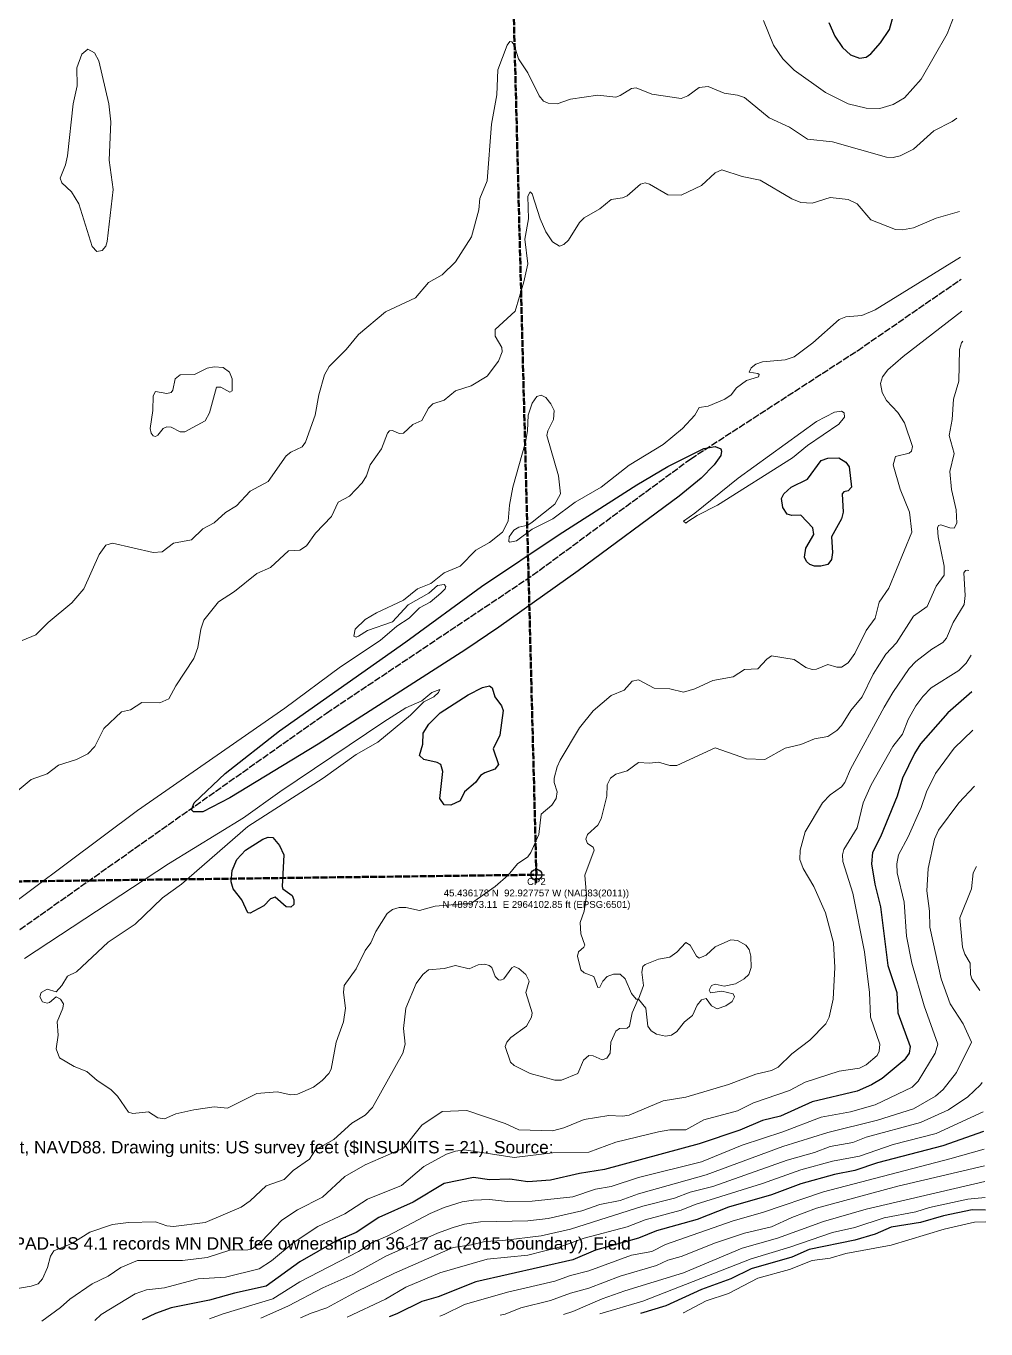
# Model space of a CAD drawing. Extents: x 2962410 to 2964430, y 489634 to 491632.
# Drawn here: x 2963732 to 2964430, y 489643 to 490590 of the extents above; entities that cross this region are included whole.
import ezdxf

# ---------------------------------------------------------------- set-up
doc = ezdxf.new("R2010")
doc.units = 21
doc.header["$LTSCALE"] = 10
doc.header["$MEASUREMENT"] = 0
doc.linetypes.add('DASHED', pattern=[0.6, 0.5, -0.1])
for name, color, linetype, lineweight in [('ANNO-POINT-LABELS', 7, 'CONTINUOUS', 13), ('ANNO-SAMPLE', 1, 'CONTINUOUS', 35), ('EXIST-ROAD-CL', 8, 'DASHED', 25), ('TOPO-CONTOUR-MAJOR', 34, 'CONTINUOUS', 30), ('TOPO-CONTOUR-MINOR', 36, 'CONTINUOUS', 13), ('WETL-CONTROL-POINT', 7, 'CONTINUOUS', 25), ('WETL-REVIEW-AREA', 1, 'DASHED', 50)]:
    doc.layers.add(name, color=color, linetype=linetype, lineweight=lineweight)
doc.styles.add('LABEL', font='arial.ttf')

# ---------------------------------------------------------------- blocks, each defined once
blk = doc.blocks.new('CONTROL_POINT')
at = {"color": 0, "lineweight": -2}
for p, q in [((-6, 0), (6, 0)), ((0, -6), (0, 6))]:
    blk.add_line(p, q, dxfattribs=at)
blk.add_circle((0, 0), 4, dxfattribs=at)

msp = doc.modelspace()

# ---------------------------------------------------------------- linework, layer by layer
at = {"layer": 'EXIST-ROAD-CL'}
msp.add_lwpolyline([(2963299.76, 489642.8), (2963343.83, 489673.59), (2963712.75, 489922.99), (2963950.28, 490090.71), (2964100.09, 490190.95), (2964214.99, 490275.65), (2964336.15, 490354.26), (2964411.58, 490406.29)], dxfattribs=at)
at = {"layer": 'TOPO-CONTOUR-MAJOR'}
for points, elevation in [([(2964315.45, 490592.85), (2964319.7, 490583.01), (2964325.28, 490574.8), (2964331.13, 490569.51), (2964337.69, 490567), (2964342.61, 490567.77), (2964345.89, 490570.07), (2964352.96, 490578.08), (2964359.5, 490587.93), (2964363.93, 490603.62)], 890), ([(2964419.47, 490106.15), (2964401.83, 490090.93), (2964381.98, 490068.32), (2964377.59, 490061.41), (2964368.93, 490043.37), (2964365.19, 490030.24), (2964352.96, 490000.72), (2964347.19, 489989.24), (2964346.5, 489981.04), (2964348.86, 489966.28), (2964352.96, 489949.87), (2964358.37, 489907.23), (2964364.76, 489887.54), (2964365.63, 489872.78), (2964374.61, 489848.18), (2964373.72, 489843.26), (2964370.29, 489838.34), (2964354.09, 489824.86), (2964346.5, 489820.29), (2964336.05, 489815.68), (2964303.24, 489807.85), (2964280.28, 489797.66), (2964267.16, 489794.33), (2964250.76, 489787.45), (2964221.23, 489777.35), (2964152.34, 489758.72), (2964134.3, 489755.95), (2964112.98, 489751.07), (2964096.57, 489749.76), (2964083.45, 489751.71), (2964068.69, 489751.18), (2964057.21, 489752.86), (2964035.88, 489748.51), (2964013.25, 489735), (2963988.32, 489723.74), (2963971.92, 489712.96), (2963957.15, 489706.64), (2963930.91, 489691.62), (2963906.31, 489673.84), (2963883.34, 489668.83), (2963865.3, 489663.64), (2963837.42, 489658.18), (2963825.93, 489654.12), (2963816.36, 489649.41)], 890), ([(2964427.87, 489786.33), (2964398.38, 489775.91), (2964350.81, 489763.56), (2964334.41, 489758), (2964319.65, 489755.18), (2964295.04, 489748.45), (2964273.72, 489740.41), (2964242.55, 489731.41), (2964219.59, 489722.51), (2964190.07, 489714.06), (2964176.95, 489708.87), (2964145.78, 489700.1), (2964129.38, 489692.96), (2964058.85, 489677.05), (2964031.45, 489666.11), (2964019.48, 489662.82), (2964001.44, 489653.82), (2963995.92, 489651.71)], 880), ([(2964429.37, 489729.25), (2964419.7, 489729.41), (2964398.64, 489725.16), (2964381.98, 489720.17), (2964360.65, 489716.91), (2964349.17, 489711.8), (2964334.41, 489707.39), (2964301.05, 489700.56), (2964288.48, 489695.06), (2964258.96, 489686.53), (2964244.2, 489679.17), (2964222.87, 489671.49), (2964196.88, 489659.55), (2964178.52, 489654.05)], 870)]:
    msp.add_lwpolyline(points, dxfattribs=dict(at, elevation=elevation))
at = {"layer": 'TOPO-CONTOUR-MAJOR', "elevation": 900}
for points in [[(2963860.32, 490018.76), (2963853.51, 490018.76), (2963852.11, 490020.4), (2963854, 490025.32), (2963876.68, 490046.65), (2963916.22, 490077.81), (2964008, 490142.42), (2964063.03, 490182.79), (2964119.45, 490220.51), (2964175.84, 490256.6), (2964198.27, 490269.92), (2964224.51, 490283.04), (2964232.71, 490284.61), (2964236.82, 490282.84), (2964237.48, 490281.2), (2964236.83, 490277.92), (2964231.98, 490271.36), (2964222.62, 490261.52), (2964206.7, 490248.4), (2964133.18, 490194.27), (2964075.61, 490153.26), (2964051.63, 490136.86), (2963944.34, 490067.97), (2963880.06, 490028.99)], [(2964309.6, 490197.55), (2964304.88, 490197.48), (2964301.6, 490198.65), (2964299.21, 490200.83), (2964297.72, 490204.11), (2964298.61, 490210.67), (2964304.5, 490220.51), (2964303.67, 490225.43), (2964295.04, 490234.57), (2964288.48, 490234.45), (2964285.2, 490235.38), (2964282.08, 490240.2), (2964281.05, 490246.76), (2964282.69, 490250.04), (2964288.11, 490254.96), (2964299.96, 490260.87), (2964309.8, 490274.32), (2964314.73, 490276.14), (2964322.78, 490276.28), (2964327.85, 490273.25), (2964330.31, 490269.72), (2964331.8, 490254.96), (2964329.49, 490252.34), (2964326.21, 490251.53), (2964325.01, 490250.04), (2964325.91, 490236.91), (2964324.54, 490231.99), (2964317.25, 490218.87), (2964318.09, 490207.39), (2964317.45, 490202.47), (2964314.73, 490198.72)], [(2964040.61, 490023.68), (2964035.88, 490023.92), (2964032.68, 490028.6), (2964034.87, 490048.29), (2964033.45, 490053.21), (2964030.77, 490054.85), (2964021.12, 490056.98), (2964017.9, 490059.77), (2964020.3, 490067.97), (2964020.53, 490076.17), (2964024.63, 490082.73), (2964033.02, 490090.93), (2964053.21, 490104.06), (2964063.77, 490109.29), (2964068.69, 490110.46), (2964070.59, 490108.98), (2964072.57, 490102.42), (2964077.51, 490095.85), (2964078.64, 490092.57), (2964076.36, 490074.53), (2964071.5, 490064.69), (2964075.3, 490053.21), (2964072.68, 490049.93), (2964065.41, 490047.31), (2964062.13, 490045.18), (2964058.64, 490040.09), (2964050.65, 490033.53), (2964047.37, 490026.87)], [(2963897.35, 489946.59), (2963894.82, 489945.28), (2963893.18, 489945.5), (2963888.64, 489954.79), (2963882.4, 489962.99), (2963880.9, 489967.92), (2963881.82, 489976.12), (2963885.16, 489984.32), (2963891.3, 489990.88), (2963904.09, 489999.08), (2963907.95, 490000.42), (2963911.23, 490000.27), (2963916.15, 489994.32), (2963919.32, 489987.6), (2963917.99, 489964.63), (2963918.65, 489962.99), (2963925.34, 489958.07), (2963926.54, 489954.79), (2963926.45, 489951.51), (2963924.35, 489949.48), (2963921.07, 489949.85), (2963912.87, 489956.93), (2963909.59, 489955.59), (2963904.67, 489950.41)]]:
    msp.add_lwpolyline(points, close=True, dxfattribs=at)
at = {"layer": 'TOPO-CONTOUR-MINOR'}
for points, elevation in [([(2964267.85, 490594.49), (2964275.17, 490576.44), (2964281.92, 490566.51), (2964290.12, 490558.3), (2964313.09, 490541.95), (2964329.35, 490533.8), (2964342.61, 490530.7), (2964352.45, 490530.49), (2964362.29, 490533.21), (2964370.49, 490538.19), (2964382.55, 490551.84), (2964401.52, 490584.65), (2964406.55, 490597.78)], 892), ([(2963729.16, 490143.51), (2963739, 490147.65), (2963748.04, 490156.54), (2963765.24, 490170.78), (2963773.92, 490181.15), (2963784.93, 490205.95), (2963789.85, 490212.79), (2963794.77, 490214.33), (2963824.29, 490207.58), (2963830.85, 490207.89), (2963839.06, 490214.27), (2963852.18, 490216.68), (2963860.38, 490224.68), (2963868.58, 490229.08), (2963876.78, 490236.52), (2963884.98, 490241.38), (2963894.82, 490252.07), (2963907.95, 490259.19), (2963921.07, 490277.73), (2963924.35, 490280.44), (2963932.55, 490284.38), (2963935.01, 490287.76), (2963942.08, 490307.45), (2963944.66, 490322.21), (2963948.95, 490336.6), (2963952.23, 490342.7), (2963964.55, 490355.01), (2963973.56, 490365.97), (2963993.24, 490382.42), (2964014.87, 490392.74), (2964024.4, 490403.8), (2964034.24, 490409.33), (2964044.09, 490418.81), (2964055.67, 490437.02), (2964061.13, 490456.71), (2964061.69, 490464.91), (2964067.05, 490477.86), (2964070.12, 490519.04), (2964074.16, 490540.36), (2964074.91, 490558.4), (2964081.51, 490576.44), (2964083.45, 490579.07), (2964085.09, 490578.98), (2964086.73, 490576.7), (2964089.8, 490566.6), (2964096.57, 490556.37), (2964104.77, 490539.51), (2964108.06, 490535.78), (2964111.34, 490534.21), (2964117.9, 490533.74), (2964127.74, 490537.23), (2964147.42, 490540.06), (2964160.54, 490538.75), (2964163.82, 490539.78), (2964172.02, 490544.84), (2964175.31, 490545.39), (2964186.79, 490540.88), (2964208.11, 490537.74), (2964213.03, 490539.5), (2964221.23, 490545.78), (2964227.79, 490546.46), (2964239.27, 490541.64), (2964249.12, 490540.19), (2964254.04, 490538.41), (2964272.08, 490523.53), (2964286.84, 490516.8), (2964299.96, 490508.18), (2964318.01, 490506.27), (2964357.37, 490495.08), (2964362.29, 490494.87), (2964367.21, 490495.86), (2964377.05, 490500.8), (2964391.82, 490514.24), (2964404.94, 490520.88), (2964408.51, 490523.3)], 894), ([(2963721.13, 490030.24), (2963735.72, 490042.51), (2963747.2, 490046.48), (2963755.4, 490052.92), (2963768.53, 490056.99), (2963776.73, 490061.14), (2963781.8, 490066.33), (2963788.55, 490079.45), (2963801.33, 490091.53), (2963807.89, 490092.96), (2963816.09, 490098.39), (2963829.21, 490098.26), (2963835.78, 490101.01), (2963840.7, 490110.51), (2963853.82, 490130.39), (2963856.75, 490138.5), (2963858.89, 490151.62), (2963861.08, 490158.18), (2963871.86, 490171.62), (2963883.34, 490179.02), (2963899.74, 490192.2), (2963909.59, 490196.65), (2963922.71, 490208.61), (2963930.91, 490209.27), (2963935.71, 490212.31), (2963942.39, 490221.5), (2963953.87, 490233.62), (2963958.79, 490243.97), (2963966.99, 490248.45), (2963976.26, 490258.24), (2963979.26, 490263.16), (2963981.95, 490271.36), (2963990.18, 490282.84), (2963994.59, 490294.32), (2963996.17, 490295.96), (2963998.16, 490296.27), (2964003.08, 490294.09), (2964006.36, 490294.31), (2964012.92, 490300.49), (2964019.48, 490303.46), (2964024.4, 490312.57), (2964027.68, 490315.56), (2964035.88, 490318.39), (2964044.09, 490325.09), (2964055.48, 490328.77), (2964067.05, 490335.64), (2964075.25, 490346.6), (2964077.98, 490353.37), (2964077.65, 490356.65), (2964072.77, 490364.85), (2964073, 490369.77), (2964087.51, 490382.9), (2964093.69, 490404.22), (2964096.57, 490417.34), (2964094.54, 490435.38), (2964097, 490450.15), (2964096.55, 490466.55), (2964098.21, 490469.86), (2964099.85, 490468.38), (2964105.64, 490450.15), (2964109.7, 490440.73), (2964114.62, 490433.41), (2964119.54, 490430.16), (2964122.82, 490431.44), (2964126.1, 490434.65), (2964134.3, 490447.44), (2964137.58, 490450.9), (2964149.06, 490457.41), (2964157.26, 490464.1), (2964165.46, 490465.45), (2964168.74, 490466.89), (2964178.59, 490475.33), (2964181.87, 490476.23), (2964185.15, 490475.37), (2964198.27, 490467.58), (2964208.11, 490467.25), (2964222.87, 490474.46), (2964232.71, 490483.67), (2964237.63, 490485.71), (2964252.4, 490480.88), (2964265.52, 490478.38), (2964288.48, 490464.7), (2964295.04, 490461.98), (2964303.24, 490461.64), (2964316.37, 490465.73), (2964329.49, 490464.32), (2964336.05, 490460.96), (2964345.89, 490449.53), (2964363.93, 490442.29), (2964368.85, 490442.06), (2964377.05, 490443.7), (2964393.46, 490450.6), (2964410.29, 490455.49)], 896), ([(2963684.87, 489924.21), (2963812.81, 490019.93), (2963919.92, 490094.21), (2963960.43, 490124.28), (2963989.31, 490143.42), (2964001.44, 490153.9), (2964010.36, 490159.82), (2964017.84, 490167.15), (2964025.53, 490171.31), (2964033.41, 490177.87), (2964036.56, 490181.15), (2964037.13, 490182.79), (2964035.88, 490184.11), (2964030.96, 490183.54), (2964024.68, 490177.87), (2964009.64, 490169.39), (2963998.16, 490156.95), (2963980.12, 490150.82), (2963973.56, 490146.52), (2963971.92, 490145.98), (2963970.14, 490146.7), (2963971.04, 490151.62), (2963978.48, 490158.83), (2963986.68, 490163.69), (2964006.36, 490172.8), (2964016.45, 490181.15), (2964026.04, 490185.03), (2964035.8, 490192.63), (2964047.37, 490197.52), (2964058.85, 490209.08), (2964068.69, 490214.69), (2964078.31, 490222.15), (2964082.28, 490230.35), (2964083.25, 490241.84), (2964085.77, 490254.96), (2964094.98, 490287.76), (2964096.45, 490295.96), (2964096.82, 490307.45), (2964099.85, 490316.1), (2964103.13, 490321.03), (2964106.41, 490321.94), (2964109.7, 490320.12), (2964113.34, 490315.65), (2964115.71, 490310.73), (2964115.4, 490304.16), (2964111.15, 490295.96), (2964110.51, 490292.68), (2964118.92, 490263.16), (2964120.28, 490250.04), (2964116.26, 490242.68), (2964099.85, 490229.47), (2964096.57, 490227.28), (2964090.01, 490225.8), (2964086.53, 490223.79), (2964083.02, 490218.87), (2964082.75, 490215.59), (2964083.45, 490214.88), (2964088.37, 490215.85), (2964099.85, 490224.56), (2964114.83, 490231.99), (2964131.02, 490244.14), (2964149.91, 490254.96), (2964170.38, 490271.04), (2964194.93, 490286.12), (2964209.03, 490297.6), (2964218.09, 490307.45), (2964221.23, 490313), (2964227.79, 490313.83), (2964239.78, 490318.93), (2964244.42, 490322.21), (2964248.29, 490327.13), (2964255.68, 490332.46), (2964264.17, 490335.33), (2964264.74, 490336.97), (2964263.88, 490337.74), (2964257.46, 490338.61), (2964258.99, 490341.89), (2964262.24, 490344.42), (2964267.16, 490346.19), (2964283.56, 490347.51), (2964290.12, 490349.88), (2964303.76, 490359.93), (2964322.93, 490376.95), (2964327.85, 490378.76), (2964339.33, 490379.88), (2964349.17, 490383.92), (2964411.16, 490422.31)], 898), ([(2964412.19, 490383.06), (2964369.51, 490350.09), (2964358.21, 490340.25), (2964354.35, 490335.33), (2964352.89, 490330.41), (2964354.09, 490323.8), (2964357.37, 490317.92), (2964365.57, 490309.33), (2964370.49, 490301.75), (2964376.3, 490284.48), (2964375.6, 490281.2), (2964373.77, 490279.68), (2964363.93, 490277.4), (2964362.12, 490271.36), (2964367.21, 490253.46), (2964374.14, 490236.91), (2964375.68, 490222.15), (2964359.01, 490181.51), (2964351.95, 490171.31), (2964349.18, 490159.82), (2964342.61, 490150.67), (2964334.41, 490134.03), (2964329.49, 490127.25), (2964324.57, 490124.18), (2964321.29, 490124.16), (2964314.73, 490126.12), (2964306.52, 490122.64), (2964303.24, 490122.3), (2964298.61, 490123.74), (2964290.12, 490129.76), (2964273.72, 490132.22), (2964270.44, 490129.96), (2964263.88, 490122.79), (2964254.04, 490122.49), (2964245.84, 490117.02), (2964231.07, 490114.29), (2964217.95, 490108.36), (2964209.75, 490105.8), (2964199.91, 490108.23), (2964188.43, 490108.9), (2964176.95, 490114.76), (2964172.48, 490113.9), (2964166.6, 490107.34), (2964157.26, 490103.51), (2964144.14, 490092.3), (2964134.3, 490079.9), (2964120.18, 490056.49), (2964117.85, 490051.57), (2964115.83, 490043.37), (2964115.79, 490040.09), (2964118.02, 490033.53), (2964117.1, 490028.6), (2964114.13, 490023.68), (2964106.26, 490017.12), (2964104.66, 490002.36), (2964098.92, 489989.24), (2964096.57, 489986.25), (2964089.18, 489981.04), (2964082.23, 489972.84), (2964072.8, 489964.63), (2964055.57, 489952.57), (2964029.32, 489950.39), (2964017.84, 489947.15), (2964008, 489949.32), (2964003.08, 489949.42), (2963998.16, 489947.96), (2963994.49, 489944.95), (2963986.22, 489931.83), (2963982.62, 489923.63), (2963978.48, 489918.11), (2963971.92, 489904.77), (2963963.12, 489892.46), (2963962.56, 489887.54), (2963964.15, 489876.06), (2963962.59, 489866.22), (2963957.43, 489851.46), (2963953.58, 489831.78), (2963951.88, 489828.5), (2963947.13, 489823.57), (2963940.75, 489818.7), (2963929.27, 489813.55), (2963924.35, 489813), (2963914.51, 489815.19), (2963899.74, 489813.97), (2963878.42, 489803.47), (2963868.58, 489804.45), (2963853.82, 489802.11), (2963840.7, 489799.34), (2963832.6, 489795.69)], 898), ([(2964412.77, 490361.23), (2964411.92, 490359.93), (2964410.32, 490355.01), (2964409.79, 490332.05), (2964405.94, 490318.93), (2964405.16, 490304.16), (2964402.88, 490292.68), (2964406.59, 490279.56), (2964403.44, 490266.44), (2964404.6, 490253.32), (2964407.9, 490238.56), (2964408.53, 490228.71), (2964406.58, 490225.3), (2964403.3, 490225.44), (2964396.74, 490227.58), (2964395.1, 490227.08), (2964394.46, 490225.43), (2964394.97, 490218.87), (2964399.35, 490197.55), (2964399.32, 490190.99), (2964393.46, 490182.97), (2964386.9, 490168.31), (2964377.05, 490161.28), (2964364.5, 490141.78), (2964356.81, 490133.58), (2964347.53, 490119), (2964339.55, 490102.42), (2964331.29, 490092.57), (2964324.57, 490081.65), (2964321.29, 490077.91), (2964314.73, 490073.65), (2964304.88, 490071.98), (2964295.04, 490067.93), (2964283.56, 490065.15), (2964268.8, 490056.95), (2964255.68, 490057.4), (2964232.71, 490065.48), (2964204.83, 490052.55), (2964199.91, 490052.51), (2964191.71, 490055.03), (2964185.15, 490054.18), (2964176.95, 490054.77), (2964168.74, 490048.73), (2964160.54, 490046.35), (2964156.7, 490043.37), (2964154.34, 490038.45), (2964153.96, 490030.24), (2964150.03, 490013.84), (2964147.42, 490009.24), (2964140.07, 490002.36), (2964138.68, 489999.08), (2964140.08, 489995.8), (2964144.14, 489993.29), (2964144.74, 489990.88), (2964138.14, 489972.84), (2964139.35, 489958.07), (2964137.68, 489946.59), (2964134.62, 489938.39), (2964135.16, 489930.19), (2964138.01, 489921.99), (2964137.43, 489920.35), (2964133.41, 489917.07), (2964132.67, 489913.79), (2964135.22, 489903.95), (2964137.58, 489901.81), (2964144.54, 489899.03), (2964147.42, 489891.07), (2964149.06, 489891.48), (2964151.11, 489895.74), (2964154.41, 489899.03), (2964158.9, 489900.75), (2964163.82, 489900.76), (2964167.45, 489897.39), (2964172.02, 489886.7), (2964175.31, 489882.75), (2964176.82, 489882.62), (2964172.47, 489872.78), (2964170.64, 489862.94), (2964168.74, 489861.43), (2964163.24, 489861.3), (2964160.54, 489859.29), (2964156.88, 489851.46), (2964156.39, 489843.26), (2964153.98, 489839.67), (2964150.7, 489838.62), (2964144.14, 489841.53), (2964140.86, 489841.72), (2964137.15, 489838.34), (2964132.94, 489828.5), (2964121.18, 489823.65), (2964116.26, 489823.74), (2964098.21, 489828.49), (2964086.73, 489834.39), (2964084.12, 489836.7), (2964080.21, 489848.18), (2964081.32, 489851.46), (2964084.27, 489854.74), (2964095.56, 489862.94), (2964099.34, 489869.5), (2964099.76, 489872.78), (2964095.27, 489887.54), (2964097.54, 489895.74), (2964095.26, 489900.67), (2964090.01, 489904.95), (2964086.73, 489906.39), (2964085.09, 489905.53), (2964079.18, 489897.39), (2964076.89, 489896.38), (2964075.25, 489896.73), (2964072.93, 489899.03), (2964070.47, 489905.59), (2964068.48, 489907.23), (2964065.41, 489907.97), (2964060.49, 489907.54), (2964053.93, 489904.69), (2964044.09, 489907.17), (2964035.88, 489904.86), (2964024.4, 489903.98), (2964020.36, 489900.67), (2964015.45, 489894.1), (2964007.98, 489876.06), (2964006.32, 489861.3), (2964007.55, 489849.82), (2964005.7, 489843.26), (2963983.65, 489803.89), (2963978.48, 489798.15), (2963968.63, 489792.35), (2963955.51, 489780.66), (2963942.39, 489773.07), (2963937.93, 489766.17), (2963925.99, 489758.01), (2963919.51, 489751.4), (2963906.31, 489746.84), (2963894.82, 489736.06), (2963888.26, 489731.43), (2963862.02, 489720.29), (2963839.06, 489717.18), (2963834.14, 489717.68), (2963825.93, 489720.61), (2963806.25, 489720.28), (2963794.77, 489718.87), (2963778.37, 489713.09), (2963765.24, 489704.85), (2963752.12, 489699.54), (2963749.56, 489695.64), (2963747.43, 489687.43), (2963743.92, 489679.26), (2963740.64, 489675.52), (2963735.72, 489673.79), (2963716.04, 489670.43)], 896), ([(2964417.15, 490194.44), (2964416.42, 490194.53), (2964414.78, 490194.28), (2964413.62, 490192.63), (2964414.51, 490176.23), (2964413.79, 490169.67), (2964405.83, 490156.54), (2964401.04, 490145.06), (2964398.38, 490141.91), (2964390.18, 490137.28), (2964378.69, 490128.18), (2964373.77, 490123.15), (2964361.83, 490105.7), (2964355.73, 490095.05), (2964331.11, 490049.93), (2964327, 490040.09), (2964324.57, 490037.13), (2964316.37, 490031.28), (2964310.85, 490025.32), (2964298.32, 490004.4), (2964294.52, 489990.88), (2964294.28, 489984.32), (2964296.71, 489977.76), (2964304.52, 489964.63), (2964313.09, 489945.37), (2964318.86, 489923.63), (2964319.81, 489905.59), (2964318.5, 489882.62), (2964315.76, 489869.5), (2964313.3, 489864.58), (2964301.6, 489852.76), (2964288.48, 489842.81), (2964278.64, 489833.06), (2964273.72, 489830.69), (2964262.24, 489827.97), (2964242.55, 489820.66), (2964211.39, 489811.36), (2964194.99, 489808.6), (2964170.38, 489798.34), (2964165.46, 489797.58), (2964155.62, 489798.07), (2964137.58, 489795.17), (2964122.82, 489788.99), (2964114.62, 489786.97), (2964090.01, 489787.65), (2964080.17, 489792.11), (2964052.29, 489801.76), (2964034.24, 489801.04), (2964019.48, 489791.11), (2964006.21, 489774.37), (2963978.48, 489762.09), (2963963.71, 489753.55), (2963947.31, 489738.52), (2963929.27, 489729.36), (2963917.79, 489721.8), (2963903.03, 489706.5), (2963896.46, 489701.29), (2963893.18, 489700.39), (2963880.06, 489700.19), (2963863.66, 489694.84), (2963845.62, 489692.57), (2963812.81, 489692.46), (2963800.91, 489687.43), (2963791.49, 489681.24), (2963780.01, 489675.63), (2963763.83, 489664.47), (2963757.04, 489658.42), (2963743.28, 489648.48)], 894), ([(2964418.77, 490132.83), (2964415.32, 490127.02), (2964409.86, 490121.66), (2964389.82, 490108.98), (2964383.62, 490102.71), (2964378.69, 490095.93), (2964373.05, 490086.01), (2964368.85, 490075.31), (2964361.84, 490066.33), (2964346.08, 490038.45), (2964340.48, 490025.32), (2964336.06, 490007.28), (2964326.21, 489991.59), (2964325.24, 489987.6), (2964325.48, 489982.68), (2964332.92, 489959.71), (2964341.28, 489917.07), (2964345.03, 489887.54), (2964345.64, 489869.5), (2964352.42, 489849.82), (2964352.04, 489844.9), (2964350.45, 489841.62), (2964342.61, 489834.87), (2964337.69, 489832.52), (2964322.93, 489830.21), (2964298.32, 489822.17), (2964286.84, 489816.15), (2964260.6, 489807.24), (2964249.12, 489801.51), (2964224.51, 489794.76), (2964211.39, 489787.57), (2964199.91, 489787.57), (2964191.71, 489786.2), (2964160.54, 489778.55), (2964140.86, 489771.48), (2964114.62, 489770.96), (2964086.73, 489767.54), (2964050.65, 489772.98), (2964044.09, 489772.13), (2964037.52, 489769.91), (2964021.12, 489760.96), (2964004.72, 489747.15), (2963980.12, 489737.22), (2963963.71, 489726.62), (2963944.03, 489717.38), (2963925.99, 489705.33), (2963910.3, 489692.36), (2963901.38, 489686.47), (2963876.78, 489680.56), (2963857.1, 489679.12), (2963832.49, 489672.59), (2963819.37, 489671.26), (2963811.17, 489668.42), (2963786.57, 489653.4), (2963782.01, 489648.97)], 892), ([(2963832.6, 489795.69), (2963827.57, 489796.28), (2963821.01, 489800.66), (2963809.53, 489799.43), (2963806.25, 489800.53), (2963798.4, 489812.09), (2963793.62, 489817.01), (2963783.51, 489823.57), (2963776.11, 489830.14), (2963766.89, 489833.7), (2963756.27, 489839.98), (2963753.81, 489846.54), (2963755.16, 489856.38), (2963754.49, 489866.22), (2963758.69, 489876.06), (2963759.06, 489879.34), (2963757.04, 489882.68), (2963753.76, 489884.41), (2963748.84, 489880.33), (2963747.2, 489879.7), (2963743.92, 489880.59), (2963741.89, 489884.26), (2963742.87, 489887.54), (2963747.2, 489889.99), (2963753.76, 489888.05), (2963758.01, 489892.46), (2963761.96, 489899.25), (2963768.53, 489902.45), (2963791.49, 489924.07), (2963811.17, 489937.15), (2963831.17, 489956.43), (2963844.92, 489966.28), (2963893.18, 490008.29), (2963947.98, 490043.37), (2963971.92, 490060.63), (2963987.56, 490069.61), (2964011.44, 490089.29), (2964021.12, 490098.79), (2964028.22, 490102.42), (2964031.71, 490105.7), (2964032.6, 490107.82), (2964026.85, 490105.7), (2964019.48, 490099.58), (2964008, 490094.44), (2963991.89, 490084.37), (2963916.4, 490033.53), (2963889.9, 490014.44), (2963835.36, 489981.04), (2963730.8, 489912.14)], 898), ([(2964420.2, 490078.19), (2964406.58, 490065.27), (2964392.83, 490046.65), (2964386.35, 490033.53), (2964382.45, 490022.04), (2964373.04, 490000.72), (2964366.14, 489987.6), (2964364.86, 489981.04), (2964365.15, 489974.48), (2964370.15, 489953.15), (2964371.81, 489928.55), (2964375.71, 489908.87), (2964384.65, 489877.7), (2964394.65, 489849.82), (2964392.81, 489843.26), (2964380.34, 489823), (2964376.09, 489818.65), (2964349.17, 489805.75), (2964331.07, 489800.61), (2964309.8, 489796.72), (2964281.92, 489786.07), (2964252.4, 489776.4), (2964222.87, 489764.21), (2964176.95, 489752.83), (2964157.26, 489746.41), (2964145.78, 489744.45), (2964129.38, 489738.89), (2964099.85, 489735.76), (2964081.81, 489735.59), (2964068.69, 489736.88), (2964057.21, 489736.36), (2964049.01, 489735.14), (2964035.88, 489731.07), (2964025.63, 489726.8), (2963994.88, 489710.44), (2963983.4, 489705.7), (2963973.56, 489699.17), (2963930.91, 489677), (2963911.23, 489664.75), (2963875.14, 489653.8), (2963865.32, 489650.04)], 888), ([(2964421.27, 490037.48), (2964409.86, 490025.46), (2964395.1, 490005.48), (2964392.33, 489999.08), (2964387.52, 489977.76), (2964386.68, 489961.35), (2964388.69, 489946.59), (2964388.81, 489935.11), (2964397.08, 489897.39), (2964403.64, 489879.34), (2964413.09, 489864.58), (2964419.06, 489851.46), (2964408.22, 489829.35), (2964398.59, 489817.01), (2964392.96, 489812.09), (2964377.05, 489802.86), (2964350.81, 489794.56), (2964314.73, 489785.61), (2964281.92, 489775.44), (2964226.15, 489754.94), (2964176.95, 489741.05), (2964163.82, 489736.26), (2964149.06, 489733.2), (2964135.94, 489728.71), (2964111.34, 489723.01), (2964096.57, 489721.41), (2964062.13, 489720.71), (2964050.65, 489719.03), (2964042.45, 489716.69), (2964030.96, 489712.46), (2963993.32, 489695.64), (2963969.39, 489682.51), (2963947.61, 489672.67), (2963922.71, 489659.5), (2963902.65, 489650.52)], 886), ([(2964422.81, 489979.13), (2964420.26, 489974.48), (2964419.04, 489962.99), (2964410.75, 489941.67), (2964412.65, 489920.35), (2964414.2, 489915.43), (2964418.23, 489908.87), (2964418.42, 489900.67), (2964419.44, 489897.39), (2964425.18, 489888.98)], 884), ([(2964426.93, 489822.05), (2964425.64, 489820.29), (2964416.42, 489811.5), (2964402.49, 489802.25), (2964381.98, 489792.96), (2964342.61, 489782.23), (2964332.77, 489778.42), (2964316.37, 489775.45), (2964304.88, 489771.05), (2964285.2, 489765.52), (2964231.07, 489746.5), (2964214.67, 489742.18), (2964203.19, 489737.86), (2964180.23, 489732), (2964127.74, 489715.33), (2964106.41, 489710.53), (2964078.53, 489707.12), (2964065.41, 489706.46), (2964055.57, 489703.91), (2964042.45, 489702.11), (2963999.8, 489683.43), (2963971.92, 489669.88), (2963950.59, 489658.24), (2963939.11, 489654.28), (2963931.48, 489650.89)], 884), ([(2964427.49, 489800.78), (2964393.46, 489784.84), (2964362.29, 489776.95), (2964337.69, 489768.37), (2964318.01, 489764.89), (2964295.04, 489758.49), (2964267.16, 489748.51), (2964218.28, 489733.36), (2964208.11, 489729.27), (2964181.87, 489722.18), (2964168.74, 489717.06), (2964137.58, 489708.76), (2964119.48, 489702.2), (2964096.57, 489696.49), (2964067.05, 489693.5), (2964032.6, 489683.58), (2964008, 489673.12), (2963993.24, 489664.4), (2963965.21, 489651.32)], 882), ([(2964428.21, 489773.57), (2964403.3, 489766.47), (2964311.45, 489742.51), (2964267.16, 489727.45), (2964245.84, 489721.33), (2964196.63, 489704.16), (2964186.79, 489699.09), (2964172.02, 489696.36), (2964140.86, 489685.05), (2964127.74, 489681.75), (2964116.26, 489677.59), (2964081.81, 489669.57), (2964050.65, 489660.46), (2964035.88, 489653.3), (2964032.67, 489652.18)], 878), ([(2964428.53, 489761.3), (2964365.57, 489746.66), (2964306.52, 489730.67), (2964288.48, 489723.9), (2964273.63, 489716.96), (2964254.04, 489712.45), (2964233.03, 489705.48), (2964208.11, 489695.47), (2964198.27, 489692.87), (2964190.07, 489688.94), (2964163.82, 489681.06), (2964140.86, 489672.47), (2964127.74, 489668.89), (2964112.98, 489663.41), (2964091.65, 489658.1), (2964080.17, 489653.49), (2964076.42, 489652.74)], 876), ([(2964428.83, 489749.92), (2964342.61, 489729.8), (2964311.45, 489720.88), (2964278.11, 489708.76), (2964252.4, 489701.44), (2964209.75, 489683.63), (2964167.1, 489670.51), (2964150.7, 489664.62), (2964129.38, 489655.36), (2964122.43, 489653.33)], 874), ([(2964429.13, 489738.4), (2964416.42, 489737.18), (2964388.54, 489731.21), (2964378.69, 489728.05), (2964355.73, 489723.65), (2964334.41, 489716.56), (2964318.01, 489712.86), (2964286.95, 489702.2), (2964258.96, 489693.86), (2964180.23, 489662.97), (2964149.06, 489653.71), (2964148.98, 489653.67)], 872), ([(2964429.6, 489720.61), (2964421.34, 489720.51), (2964399.31, 489715.32), (2964360.65, 489703.78), (2964327.85, 489697.71), (2964316.37, 489694.36), (2964303.24, 489692.53), (2964286.84, 489686.11), (2964263.88, 489679.75), (2964242.55, 489668.52), (2964226.15, 489663.27), (2964209.75, 489654.53), (2964209.52, 489654.45)], 868)]:
    msp.add_lwpolyline(points, dxfattribs=dict(at, elevation=elevation))
for points, elevation in [([(2963787.29, 490427.18), (2963783.29, 490426.47), (2963780.01, 490429.98), (2963770.17, 490461.01), (2963765.02, 490469.83), (2963757.96, 490476.39), (2963756.67, 490479.67), (2963760.67, 490489.51), (2963762.09, 490496.07), (2963766.06, 490533.8), (2963769.1, 490546.92), (2963768.87, 490560.04), (2963772.49, 490569.88), (2963776.73, 490573.63), (2963781.65, 490570.83), (2963784.74, 490564.96), (2963792.09, 490533.8), (2963793.45, 490520.68), (2963792.39, 490492.79), (2963795.2, 490471.47), (2963790.96, 490433.74), (2963789.85, 490430.25)], 894), ([(2963825.93, 490291.96), (2963827.57, 490292.76), (2963831.49, 490297.6), (2963834.14, 490298.83), (2963837.42, 490298.59), (2963843.98, 490295.34), (2963847.26, 490295.22), (2963862.02, 490303.2), (2963865.32, 490309.09), (2963870.22, 490327.67), (2963873.5, 490327.73), (2963880.06, 490324.09), (2963881.7, 490325.02), (2963881.81, 490333.69), (2963879.83, 490338.61), (2963875.14, 490341.98), (2963868.58, 490342.57), (2963863.66, 490341.54), (2963854.34, 490336.97), (2963843.98, 490336.73), (2963840.24, 490333.69), (2963838.62, 490325.49), (2963837.42, 490323.94), (2963834.14, 490323.12), (2963825.93, 490324.62), (2963824.29, 490321.53), (2963823.99, 490310.73), (2963822.2, 490297.6), (2963822.73, 490294.32), (2963824.29, 490292.36)], 892), ([(2964213.03, 490230.1), (2964219.59, 490234.47), (2964234.46, 490241.84), (2964289.01, 490276.28), (2964299.96, 490285.27), (2964322.62, 490300.88), (2964326.85, 490305.81), (2964326.63, 490309.09), (2964324.57, 490310.18), (2964319.65, 490309.62), (2964306.52, 490302.69), (2964249.42, 490261.52), (2964217.95, 490236.01), (2964209.79, 490230.35), (2964211.39, 490228.84)], 898), ([(2964201.06, 489856.38), (2964196.63, 489855.79), (2964190.07, 489857.24), (2964186.23, 489859.66), (2964183.95, 489862.94), (2964182.43, 489876.06), (2964176.95, 489882.62), (2964180.61, 489892.46), (2964179.37, 489902.31), (2964180.23, 489906.31), (2964181.87, 489907.89), (2964191.71, 489911.67), (2964199.91, 489913.19), (2964204.83, 489916.88), (2964211.39, 489923.82), (2964214.67, 489921.94), (2964219.22, 489913.79), (2964221.23, 489912.51), (2964226.15, 489914.53), (2964232.71, 489920.76), (2964244.2, 489925.7), (2964249.12, 489925.28), (2964255.18, 489921.99), (2964257.61, 489918.71), (2964258.71, 489913.79), (2964259.05, 489905.59), (2964257.32, 489900.61), (2964253.89, 489897.39), (2964247.48, 489893.79), (2964239.27, 489892.1), (2964232.71, 489893.5), (2964230.21, 489892.46), (2964228.43, 489889.18), (2964229.43, 489887.18), (2964237.63, 489888.41), (2964245.84, 489886.41), (2964246.86, 489884.26), (2964245.14, 489880.98), (2964240.66, 489877.7), (2964234.35, 489875.68), (2964230.17, 489877.7), (2964226.15, 489883.15), (2964222.87, 489882.12), (2964219.59, 489878.35), (2964216.31, 489870.79), (2964210.39, 489866.22), (2964204.83, 489859.17)], 896)]:
    msp.add_lwpolyline(points, close=True, dxfattribs=dict(at, elevation=elevation))
at = {"layer": 'WETL-REVIEW-AREA'}
msp.add_lwpolyline([(2964068.73, 491272.08), (2962737.6, 491268.97), (2962776.13, 489956.12), (2964102.85, 489973.11)], close=True, dxfattribs=at)

# ---------------------------------------------------------------- block references
at = {"layer": 'WETL-CONTROL-POINT'}
msp.add_blockref('CONTROL_POINT', (2964102.85, 489973.11), dxfattribs=at)

# ---------------------------------------------------------------- texts
at = {"layer": 'ANNO-POINT-LABELS', "insert": (2964102.85, 489959.11), "char_height": 5, "attachment_point": 5, "style": 'LABEL'}
msp.add_mtext('CP2\\P45.436178 N  92.927757 W (NAD83(2011))\\PN 489973.11  E 2964102.85 ft (EPSG:6501)', dxfattribs=at)
at = {"layer": 'ANNO-SAMPLE', "char_height": 9, "width": 1500, "attachment_point": 5, "style": 'LABEL'}
for s, insert in [('SAMPLE_MN_Delineation.dxf, Rev. 3.1 (2026-10-10). Coordinates: NAD83(2011) / Minnesota Central, US survey feet (EPSG:6501). Elevations and contour polyline elevations: feet, NAVD88. Drawing units: US survey feet ($INSUNITS = 21). Source: SAMPLE_MN_Delineation_MapSet.pdf / gis/*.shp (same geometry).', (2963420.23, 489766.12)), ('Land status: 39.83 of the 39.85 ac review area lie inside the Carlos Avery Wildlife Management Area boundary (Sunrise Unit, MN DNR; MN DNR WMA boundary layer, queried 2026-10-09); PAD-US 4.1 records MN DNR fee ownership on 36.17 ac (2015 boundary). Field data synthetic; no finding is made about the property.', (2963420.23, 489696.12))]:
    msp.add_mtext(s, dxfattribs=dict(at, insert=insert))

doc.saveas('drawing.dxf')
